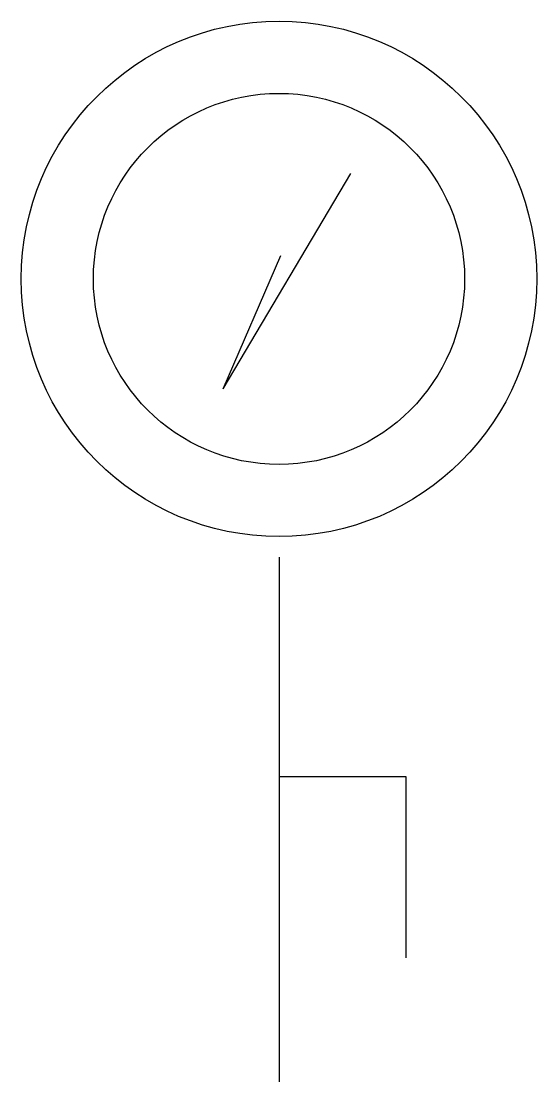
# Model space of a CAD drawing. Header units: metres. Extents: x 108985 to 109459, y -143194 to -142219.
import ezdxf

# ---------------------------------------------------------------- set-up
doc = ezdxf.new("R2010")
doc.units = ezdxf.units.M
doc.layers.add('DET1', color=1, linetype='Continuous')

msp = doc.modelspace()

# ---------------------------------------------------------------- linework, layer by layer
at = {"layer": 'DET1'}
for p, q in [((109171.15, -142557.16), (109288.49, -142358.82)), ((109171.15, -142557.16), (109224.1, -142434.32)), ((109222.37, -142711.91), (109222.37, -143194.43)), ((109222.37, -142913.74), (109338.95, -142913.74)), ((109338.95, -142913.74), (109338.95, -143080.43))]:
    msp.add_line(p, q, dxfattribs=at)
for radius in [237.05, 170.67]:
    msp.add_circle((109222.37, -142455.9), radius, dxfattribs=at)

doc.saveas('drawing.dxf')
